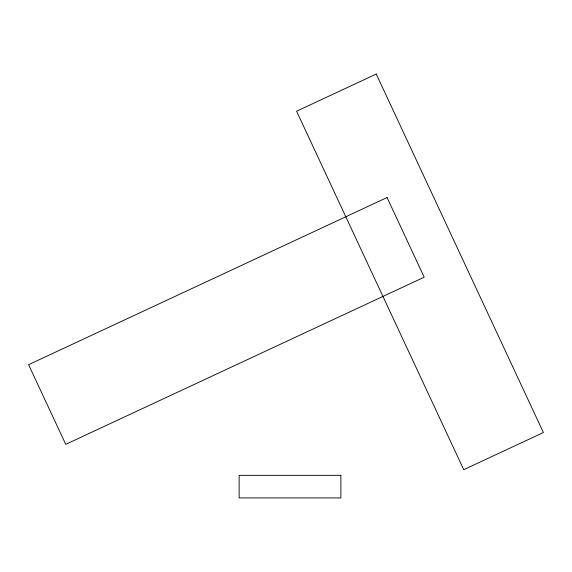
<?xml version="1.0" encoding="UTF-8"?>
<svg xmlns="http://www.w3.org/2000/svg" width="572" height="572" viewBox="0 0 572 572"><rect width="100%" height="100%" fill="white"/><g stroke="black" fill="none" stroke-linecap="round" stroke-linejoin="round"><path stroke-width="0.86" d="M376.247 74.067L296.589 111.211L463.742 469.676L543.4 432.525L376.247 74.067M387.058 197.533L28.6 364.686L65.744 444.337L424.202 277.191L387.058 197.533M340.876 475.325L239.146 475.325L239.146 497.933L340.876 497.933L340.876 475.325"/></g></svg>
